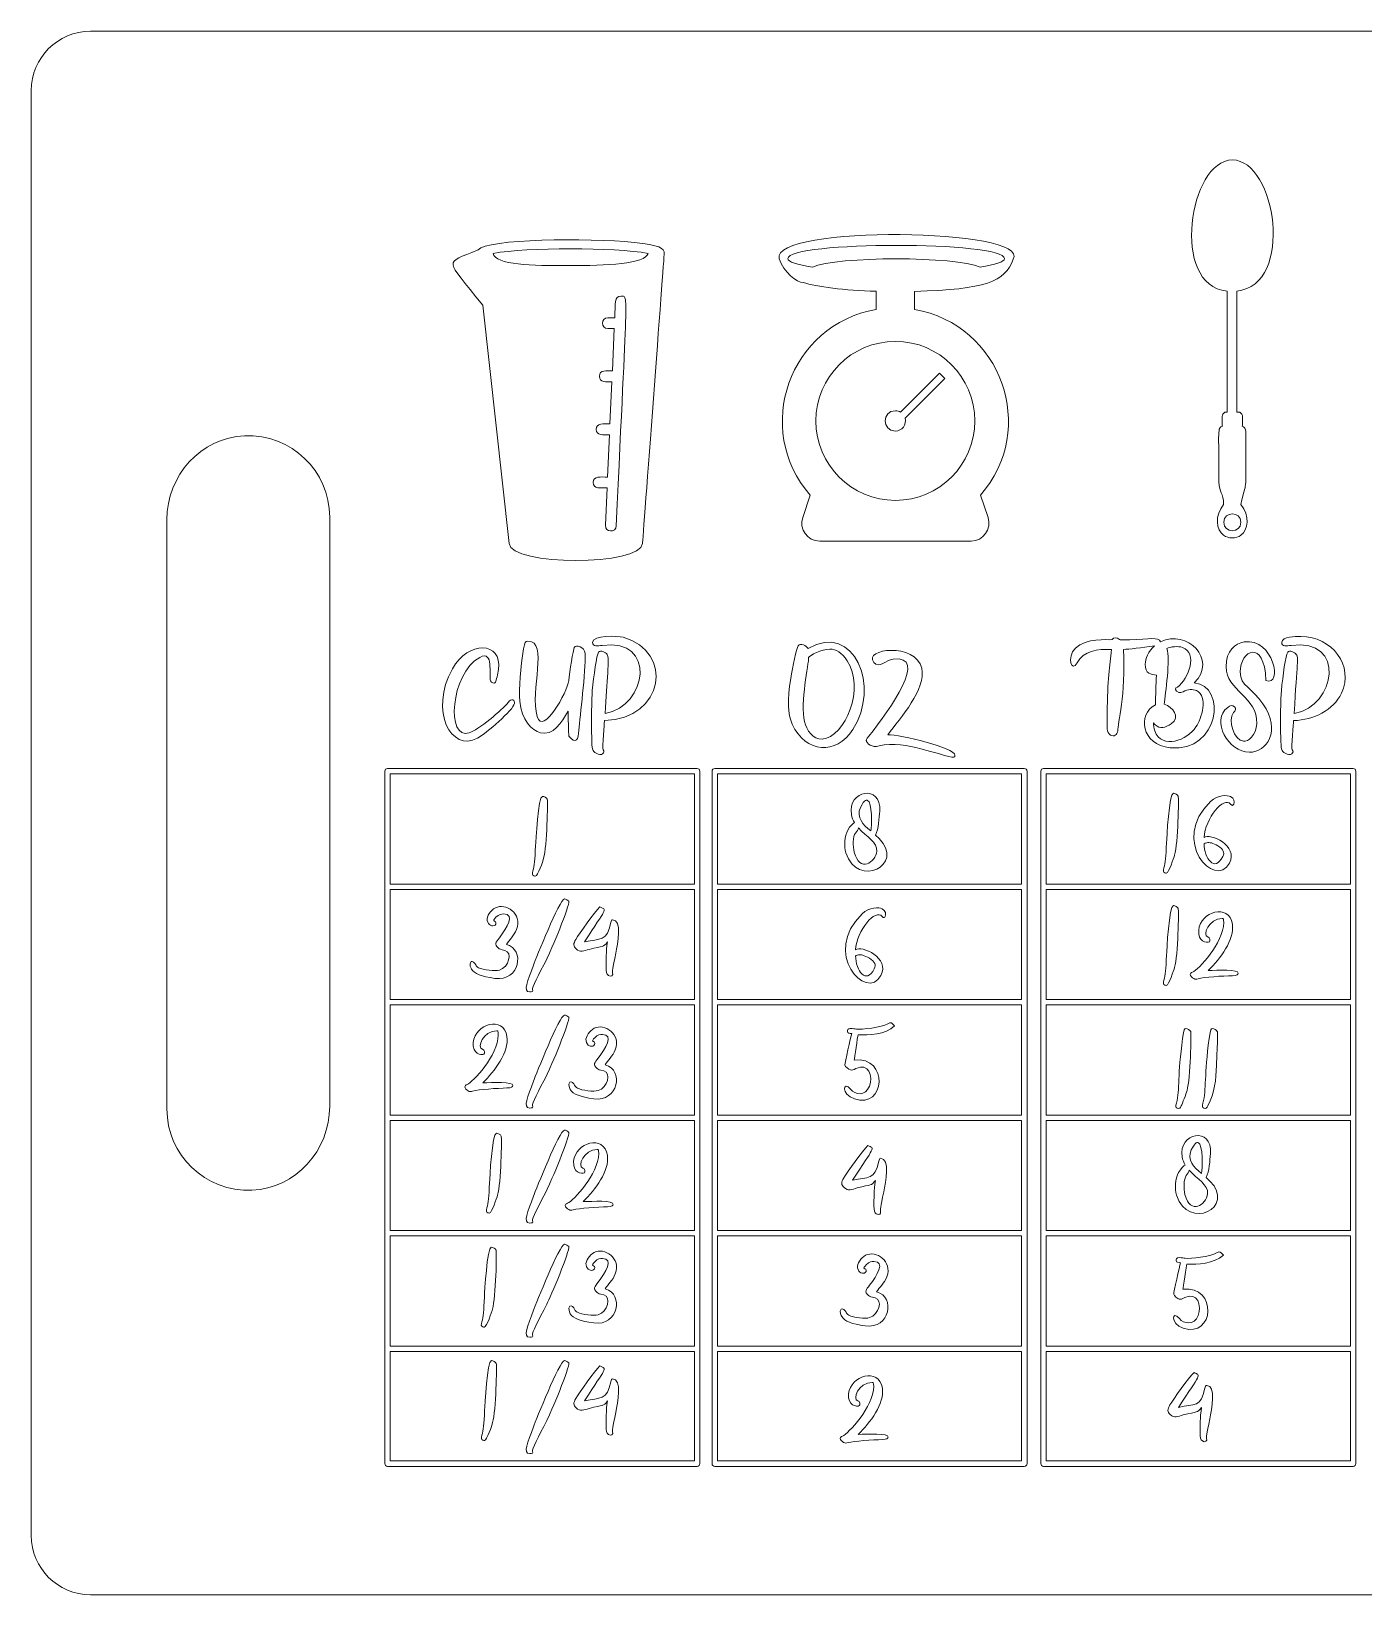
# Model space of a CAD drawing. Header units: inches. Extents: x 9.41 to 15.41, y -14.48 to -10.48.
# Drawn here: x 9.412 to 12.822, y -14.483 to -10.483 of the extents above; entities that cross this region are included whole.
import ezdxf

# ---------------------------------------------------------------- set-up
doc = ezdxf.new("R2010")
doc.units = ezdxf.units.IN
doc.header["$MEASUREMENT"] = 0
doc.layers.add('_U+0421_U+043B_U+043E_U+0439 1', color=7, linetype='Continuous')

# ---------------------------------------------------------------- blocks, each defined once
blk = doc.blocks.new('block 3')
at = {"layer": '_U+0421_U+043B_U+043E_U+0439 1', "color": 7, "lineweight": 9, "true_color": 0xffffff}
for points, knots in [([(12.486, -10.8125), (12.3749, -10.8125), (12.3265, -11.1349), (12.4722, -11.148), (12.4722, -11.148), (12.4722, -11.4582), (12.4722, -11.4582), (12.4722, -11.4582), (12.4665, -11.4582), (12.4665, -11.4582), (12.4578, -11.4633), (12.4596, -11.4708), (12.4596, -11.4881), (12.4596, -11.4898), (12.4601, -11.4921), (12.4607, -11.4938), (12.4468, -11.498), (12.4515, -11.5016), (12.4515, -11.636), (12.4515, -11.6657), (12.4636, -11.6623), (12.4636, -11.6941), (12.44, -11.7217), (12.4446, -11.7597), (12.4636, -11.7729), (12.4757, -11.7816), (12.4958, -11.7816), (12.5079, -11.7729), (12.5263, -11.7597), (12.5315, -11.7223), (12.5079, -11.6941), (12.5228, -11.6198), (12.5198, -11.6941), (12.5206, -11.5071), (12.5206, -11.5008), (12.5165, -11.4956), (12.5108, -11.4938), (12.5125, -11.4904), (12.5119, -11.4898), (12.5119, -11.4703), (12.5119, -11.4651), (12.5091, -11.4605), (12.505, -11.4582), (12.505, -11.4582), (12.497, -11.4582), (12.497, -11.4582), (12.497, -11.4582), (12.497, -11.148), (12.497, -11.148), (12.6463, -11.1329), (12.5971, -10.8125), (12.486, -10.8125)], [0, 0, 0, 0, 1, 1, 1, 2, 2, 2, 3, 3, 3, 4, 4, 4, 5, 5, 5, 6, 6, 6, 7, 7, 7, 8, 8, 8, 9, 9, 9, 10, 10, 10, 11, 11, 11, 12, 12, 12, 13, 13, 13, 14, 14, 14, 15, 15, 15, 16, 16, 16, 17, 17, 17, 17]), ([(12.5079, -11.7396), (12.5079, -11.7685), (12.4642, -11.7685), (12.4642, -11.7396), (12.4642, -11.7107), (12.5079, -11.7106), (12.5079, -11.7396)], [0, 0, 0, 0, 1, 1, 1, 2, 2, 2, 2])]:
    blk.add_open_spline(points, degree=3, knots=knots, dxfattribs=at)
blk = doc.blocks.new('block 6')
at = {"layer": '_U+0421_U+043B_U+043E_U+0439 1', "color": 7, "lineweight": 9, "true_color": 0xffffff}
for points, knots in [([(11.3259, -11.0652), (11.3259, -11.0652), (11.3259, -11.0652), (11.3259, -11.0652), (11.3371, -11.1001), (11.3715, -11.126), (11.3876, -11.126), (11.4225, -11.1374), (11.4915, -11.1459), (11.5746, -11.1485), (11.5746, -11.1485), (11.5746, -11.1952), (11.5746, -11.1952), (11.352, -11.2332), (11.2575, -11.501), (11.4056, -11.6704), (11.4056, -11.6704), (11.3863, -11.727), (11.3863, -11.727), (11.3762, -11.7568), (11.3983, -11.7877), (11.4297, -11.7877), (11.4297, -11.7877), (11.8172, -11.7877), (11.8172, -11.7877), (11.8486, -11.7877), (11.8707, -11.7568), (11.8606, -11.727), (11.8606, -11.727), (11.8413, -11.6704), (11.8413, -11.6704), (11.9894, -11.5011), (11.895, -11.2332), (11.6723, -11.1952), (11.6723, -11.1952), (11.6723, -11.1487), (11.6723, -11.1487), (11.8548, -11.1438), (11.9038, -11.1245), (11.9249, -11.0667), (11.9742, -10.9869), (11.3047, -10.9784), (11.3259, -11.0652)], [0, 0, 0, 0, 1, 1, 1, 2, 2, 2, 3, 3, 3, 4, 4, 4, 5, 5, 5, 6, 6, 6, 7, 7, 7, 8, 8, 8, 9, 9, 9, 10, 10, 10, 11, 11, 11, 12, 12, 12, 13, 13, 13, 14, 14, 14, 14]), ([(11.8402, -11.0866), (11.7786, -11.0586), (11.4725, -11.0586), (11.411, -11.0866), (11.3722, -11.0807), (11.3482, -11.0732), (11.3482, -11.0651), (11.3482, -11.0198), (11.9029, -11.0197), (11.9029, -11.0651), (11.9029, -11.0732), (11.8789, -11.0807), (11.8402, -11.0866)], [0, 0, 0, 0, 1, 1, 1, 2, 2, 2, 3, 3, 3, 4, 4, 4, 4]), ([(11.8268, -11.4802), (11.8268, -11.5924), (11.7357, -11.6835), (11.6235, -11.6835), (11.5112, -11.6835), (11.4201, -11.5924), (11.4201, -11.4802), (11.4201, -11.3679), (11.5112, -11.2768), (11.6235, -11.2768), (11.7357, -11.2768), (11.8268, -11.3679), (11.8268, -11.4802)], [0, 0, 0, 0, 1, 1, 1, 2, 2, 2, 3, 3, 3, 4, 4, 4, 4])]:
    blk.add_open_spline(points, degree=3, knots=knots, dxfattribs=at)
blk = doc.blocks.new('block 7')
at = {"layer": '_U+0421_U+043B_U+043E_U+0439 1', "color": 7, "lineweight": 9, "true_color": 0xffffff}
for points, knots in [([(10.9548, -11.0237), (10.8355, -11.0115), (10.5771, -11.0142), (10.5555, -11.0429), (10.4663, -11.0792), (10.4699, -11.0612), (10.5673, -11.1839), (10.5673, -11.1839), (10.6347, -11.794), (10.6347, -11.794), (10.6347, -11.794), (10.6348, -11.794), (10.6348, -11.794), (10.6388, -11.8514), (10.9734, -11.8517), (10.9762, -11.7936), (10.9762, -11.7936), (10.9762, -11.7936), (10.9762, -11.7936), (10.9764, -11.792), (11.0318, -11.0541), (11.0319, -11.0525), (11.0319, -11.0525), (11.0319, -11.0525), (11.0319, -11.0525), (11.0325, -11.0381), (11.0195, -11.0304), (10.9548, -11.0237)], [0, 0, 0, 0, 1, 1, 1, 2, 2, 2, 3, 3, 3, 4, 4, 4, 5, 5, 5, 6, 6, 6, 7, 7, 7, 8, 8, 8, 9, 9, 9, 9]), ([(10.7883, -11.083), (10.6932, -11.083), (10.6001, -11.0811), (10.5941, -11.0517), (10.6812, -11.0358), (10.9034, -11.0358), (10.9906, -11.0517), (10.9842, -11.0783), (10.8833, -11.083), (10.7883, -11.083)], [0, 0, 0, 0, 1, 1, 1, 2, 2, 2, 3, 3, 3, 3]), ([(10.9092, -11.7486), (10.9084, -11.7669), (10.8806, -11.7658), (10.8814, -11.7473), (10.8814, -11.7473), (10.8857, -11.6516), (10.8857, -11.6516), (10.8692, -11.6516), (10.8503, -11.6548), (10.8503, -11.6377), (10.8503, -11.6205), (10.8698, -11.6239), (10.887, -11.6239), (10.887, -11.6239), (10.8919, -11.5158), (10.8919, -11.5158), (10.876, -11.5158), (10.8581, -11.5186), (10.8581, -11.5019), (10.8581, -11.485), (10.8767, -11.488), (10.8931, -11.488), (10.8931, -11.488), (10.898, -11.3799), (10.898, -11.3799), (10.8841, -11.3799), (10.8659, -11.3827), (10.8659, -11.366), (10.8659, -11.3491), (10.8848, -11.3521), (10.8992, -11.3521), (10.8992, -11.3521), (10.9041, -11.2441), (10.9041, -11.2441), (10.9041, -11.2441), (10.8877, -11.2441), (10.8877, -11.2441), (10.8693, -11.2441), (10.8693, -11.2163), (10.8877, -11.2163), (10.8877, -11.2163), (10.9053, -11.2163), (10.9053, -11.2163), (10.9069, -11.1805), (10.9039, -11.1598), (10.9217, -11.1609), (10.9415, -11.1618), (10.9366, -11.1396), (10.9092, -11.7486)], [0, 0, 0, 0, 1, 1, 1, 2, 2, 2, 3, 3, 3, 4, 4, 4, 5, 5, 5, 6, 6, 6, 7, 7, 7, 8, 8, 8, 9, 9, 9, 10, 10, 10, 11, 11, 11, 12, 12, 12, 13, 13, 13, 14, 14, 14, 15, 15, 15, 16, 16, 16, 16])]:
    blk.add_open_spline(points, degree=3, knots=knots, dxfattribs=at)
blk = doc.blocks.new('block 2')
at = {"layer": '_U+0421_U+043B_U+043E_U+0439 1', "color": 7, "lineweight": 9, "true_color": 0xffffff}
blk.add_open_spline([(11.6366, -11.4579), (11.6366, -11.4579), (11.7363, -11.3582), (11.7363, -11.3582), (11.7363, -11.3582), (11.7497, -11.3715), (11.7497, -11.3715), (11.7497, -11.3715), (11.6483, -11.473), (11.6483, -11.473), (11.6533, -11.4903), (11.6401, -11.5061), (11.6235, -11.5061), (11.5892, -11.5061), (11.5891, -11.4542), (11.6235, -11.4542), (11.6283, -11.4542), (11.6327, -11.4556), (11.6366, -11.4579)], degree=3, knots=[0, 0, 0, 0, 1, 1, 1, 2, 2, 2, 3, 3, 3, 4, 4, 4, 5, 5, 5, 6, 6, 6, 6], dxfattribs=at)
at = {"layer": '_U+0421_U+043B_U+043E_U+0439 1'}
for name in ['block 3', 'block 6', 'block 7']:
    blk.add_blockref(name, (0, 0), dxfattribs=at)

msp = doc.modelspace()

# ---------------------------------------------------------------- linework, layer by layer
at = {"layer": '_U+0421_U+043B_U+043E_U+0439 1', "color": 7, "lineweight": 9, "true_color": 0xffffff}
for points in [[(10.3308, -12.3834), (11.1092, -12.3834), (11.1092, -12.665), (10.3308, -12.665), (10.3308, -12.3834)], [(11.1681, -12.3834), (11.9464, -12.3834), (11.9464, -12.665), (11.1681, -12.665), (11.1681, -12.3834)], [(12.0097, -12.3834), (12.788, -12.3834), (12.788, -12.665), (12.0097, -12.665), (12.0097, -12.3834)], [(10.3308, -12.6789), (11.1092, -12.6789), (11.1092, -12.9605), (10.3308, -12.9605), (10.3308, -12.6789)], [(11.1681, -12.6789), (11.9464, -12.6789), (11.9464, -12.9605), (11.1681, -12.9605), (11.1681, -12.6789)], [(12.0097, -12.6789), (12.788, -12.6789), (12.788, -12.9605), (12.0097, -12.9605), (12.0097, -12.6789)], [(10.3308, -12.9744), (11.1092, -12.9744), (11.1092, -13.256), (10.3308, -13.256), (10.3308, -12.9744)], [(11.1681, -12.9744), (11.9464, -12.9744), (11.9464, -13.256), (11.1681, -13.256), (11.1681, -12.9744)], [(12.0097, -12.9744), (12.788, -12.9744), (12.788, -13.256), (12.0097, -13.256), (12.0097, -12.9744)], [(10.3308, -13.2699), (11.1092, -13.2699), (11.1092, -13.5516), (10.3308, -13.5516), (10.3308, -13.2699)], [(11.1681, -13.2699), (11.9464, -13.2699), (11.9464, -13.5516), (11.1681, -13.5516), (11.1681, -13.2699)], [(12.0097, -13.2699), (12.788, -13.2699), (12.788, -13.5516), (12.0097, -13.5516), (12.0097, -13.2699)], [(10.3308, -13.5654), (11.1092, -13.5654), (11.1092, -13.8471), (10.3308, -13.8471), (10.3308, -13.5654)], [(11.1681, -13.5654), (11.9464, -13.5654), (11.9464, -13.8471), (11.1681, -13.8471), (11.1681, -13.5654)], [(12.0097, -13.5654), (12.788, -13.5654), (12.788, -13.8471), (12.0097, -13.8471), (12.0097, -13.5654)], [(10.3308, -13.861), (11.1092, -13.861), (11.1092, -14.141), (10.3308, -14.141), (10.3308, -13.861)], [(11.1681, -13.861), (11.9464, -13.861), (11.9464, -14.141), (11.1681, -14.141), (11.1681, -13.861)], [(12.0097, -13.861), (12.788, -13.861), (12.788, -14.141), (12.0097, -14.141), (12.0097, -13.861)]]:
    msp.add_lwpolyline(points, dxfattribs=at)
at = {"layer": '_U+0421_U+043B_U+043E_U+0439 1', "color": 1, "lineweight": 9, "true_color": 0xff0000}
for points, knots in [([(9.5634, -14.4833), (9.5634, -14.4833), (15.2606, -14.4833), (15.2606, -14.4833), (15.3442, -14.4833), (15.412, -14.4156), (15.412, -14.3319), (15.412, -14.3319), (15.412, -10.6347), (15.412, -10.6347), (15.412, -10.5511), (15.3442, -10.4833), (15.2606, -10.4833), (15.2606, -10.4833), (9.5634, -10.4833), (9.5634, -10.4833), (9.4798, -10.4833), (9.412, -10.5511), (9.412, -10.6347), (9.412, -10.6347), (9.412, -14.3319), (9.412, -14.3319), (9.412, -14.4156), (9.4798, -14.4833), (9.5634, -14.4833)], [0, 0, 0, 0, 1, 1, 1, 2, 2, 2, 3, 3, 3, 4, 4, 4, 5, 5, 5, 6, 6, 6, 7, 7, 7, 8, 8, 8, 8]), ([(10.1758, -11.7264), (10.1758, -11.7264), (10.1758, -13.2337), (10.1758, -13.2337), (10.1758, -13.3463), (10.0893, -13.4434), (9.9769, -13.4484), (9.8576, -13.4537), (9.7591, -13.3585), (9.7591, -13.2403), (9.7591, -13.2403), (9.7591, -11.7329), (9.7591, -11.7329), (9.7591, -11.6204), (9.8456, -11.5232), (9.9581, -11.5183), (10.0774, -11.513), (10.1758, -11.6082), (10.1758, -11.7264)], [0, 0, 0, 0, 1, 1, 1, 2, 2, 2, 3, 3, 3, 4, 4, 4, 5, 5, 5, 6, 6, 6, 6])]:
    msp.add_open_spline(points, degree=3, knots=knots, dxfattribs=at)
at = {"layer": '_U+0421_U+043B_U+043E_U+0439 1', "color": 7, "lineweight": 9, "true_color": 0xffffff}
for points, knots in [([(11.4, -12.0627), (11.3961, -12.0547), (11.3801, -12.0472), (11.3748, -12.0556), (11.3703, -12.0622), (11.3608, -12.1092), (11.3558, -12.1389), (11.3465, -12.1949), (11.3476, -12.23), (11.3595, -12.2563), (11.3942, -12.3309), (11.4721, -12.3359), (11.5148, -12.2699), (11.5849, -12.1604), (11.5194, -11.9933), (11.4, -12.0627)], [0, 0, 0, 0, 1, 1, 1, 2, 2, 2, 3, 3, 3, 4, 4, 4, 5, 5, 5, 5]), ([(10.8805, -12.2286), (10.9891, -12.2104), (11.0129, -12.034), (10.8732, -12.0544), (10.8617, -12.0563), (10.8486, -12.058), (10.8486, -12.0465), (10.8503, -12.0284), (10.9113, -12.0297), (10.9267, -12.0339), (11.0569, -12.0695), (11.0323, -12.2431), (10.8792, -12.2469), (10.8792, -12.2469), (10.8788, -12.25), (10.8788, -12.25), (10.8788, -12.25), (10.8788, -12.25), (10.8788, -12.25), (10.8788, -12.25), (10.8726, -12.3168), (10.8756, -12.3219), (10.8818, -12.3279), (10.8718, -12.3395), (10.8574, -12.3304), (10.8475, -12.3244), (10.847, -12.3204), (10.8462, -12.2908), (10.8452, -12.2494), (10.846, -12.1907), (10.8478, -12.17), (10.8514, -12.1331), (10.859, -12.0785), (10.8639, -12.0721), (10.8689, -12.0661), (10.8811, -12.0716), (10.886, -12.0779), (10.8922, -12.0849), (10.8851, -12.1466), (10.8805, -12.2286)], [0, 0, 0, 0, 1, 1, 1, 2, 2, 2, 3, 3, 3, 4, 4, 4, 5, 5, 5, 6, 6, 6, 7, 7, 7, 8, 8, 8, 9, 9, 9, 10, 10, 10, 11, 11, 11, 12, 12, 12, 13, 13, 13, 13]), ([(12.3021, -12.0455), (12.2962, -12.0321), (12.2752, -12.0384), (12.2234, -12.0404), (12.1995, -12.0409), (12.1994, -12.0408), (12.1972, -12.0391), (12.1907, -12.0346), (12.1806, -12.0326), (12.1783, -12.0397), (12.1644, -12.041), (12.1117, -12.0346), (12.0847, -12.0612), (12.0594, -12.086), (12.0763, -12.1256), (12.0887, -12.099), (12.1038, -12.0685), (12.1421, -12.063), (12.1768, -12.0654), (12.1731, -12.1076), (12.1656, -12.1401), (12.1656, -12.23), (12.1656, -12.2651), (12.1623, -12.2776), (12.1743, -12.2838), (12.1832, -12.2885), (12.1911, -12.2849), (12.1924, -12.2727), (12.1926, -12.2546), (12.2133, -12.1814), (12.2075, -12.0651), (12.2214, -12.0635), (12.2529, -12.0616), (12.287, -12.0556), (12.2708, -12.0696), (12.2633, -12.0889), (12.2631, -12.1029), (12.2627, -12.1277), (12.2776, -12.1283), (12.2915, -12.1304), (12.2898, -12.1558), (12.2896, -12.1815), (12.2892, -12.2067), (12.2415, -12.2308), (12.2532, -12.3089), (12.327, -12.3162), (12.454, -12.3285), (12.4718, -12.1573), (12.3885, -12.1504), (12.4496, -12.0895), (12.3686, -12.0125), (12.3021, -12.0455)], [0, 0, 0, 0, 1, 1, 1, 2, 2, 2, 3, 3, 3, 4, 4, 4, 5, 5, 5, 6, 6, 6, 7, 7, 7, 8, 8, 8, 9, 9, 9, 10, 10, 10, 11, 11, 11, 12, 12, 12, 13, 13, 13, 14, 14, 14, 15, 15, 15, 16, 16, 16, 17, 17, 17, 17]), ([(12.4885, -12.2266), (12.4735, -12.2456), (12.4906, -12.2973), (12.5142, -12.2997), (12.526, -12.301), (12.5469, -12.2851), (12.5481, -12.2544), (12.5516, -12.1866), (12.4696, -12.1699), (12.4696, -12.1096), (12.4698, -12.0674), (12.4935, -12.049), (12.5157, -12.0458), (12.5929, -12.0345), (12.6148, -12.1616), (12.5717, -12.1442), (12.5676, -12.0355), (12.5059, -12.0673), (12.5059, -12.1225), (12.5059, -12.1586), (12.5376, -12.164), (12.5639, -12.2041), (12.613, -12.2744), (12.5726, -12.3279), (12.5298, -12.3279), (12.4759, -12.3279), (12.4291, -12.2464), (12.4742, -12.213), (12.4808, -12.2083), (12.4855, -12.2064), (12.4916, -12.2119), (12.4973, -12.2171), (12.4935, -12.2204), (12.4885, -12.2266)], [0, 0, 0, 0, 1, 1, 1, 2, 2, 2, 3, 3, 3, 4, 4, 4, 5, 5, 5, 6, 6, 6, 7, 7, 7, 8, 8, 8, 9, 9, 9, 10, 10, 10, 11, 11, 11, 11]), ([(12.644, -12.2286), (12.7526, -12.2104), (12.7765, -12.0347), (12.6367, -12.0544), (12.6252, -12.0563), (12.6121, -12.058), (12.6121, -12.0465), (12.6135, -12.0321), (12.6468, -12.0316), (12.6612, -12.0314), (12.7403, -12.0314), (12.7985, -12.1066), (12.765, -12.1771), (12.7447, -12.22), (12.6933, -12.2456), (12.6427, -12.2469), (12.6419, -12.2525), (12.6362, -12.317), (12.6391, -12.3219), (12.6459, -12.3284), (12.6347, -12.3392), (12.6209, -12.3304), (12.611, -12.3244), (12.6105, -12.3204), (12.6097, -12.2908), (12.6087, -12.2494), (12.6095, -12.1907), (12.6113, -12.17), (12.6149, -12.1331), (12.6225, -12.0785), (12.6274, -12.0721), (12.6324, -12.0661), (12.6446, -12.0716), (12.6495, -12.0779), (12.6556, -12.0847), (12.6515, -12.0963), (12.644, -12.2286)], [0, 0, 0, 0, 1, 1, 1, 2, 2, 2, 3, 3, 3, 4, 4, 4, 5, 5, 5, 6, 6, 6, 7, 7, 7, 8, 8, 8, 9, 9, 9, 10, 10, 10, 11, 11, 11, 12, 12, 12, 12]), ([(10.56, -12.0852), (10.4843, -12.1267), (10.473, -12.299), (10.5329, -12.2785), (10.5532, -12.2713), (10.6191, -12.2196), (10.6323, -12.2006), (10.6411, -12.1872), (10.6506, -12.1954), (10.6489, -12.2031), (10.6447, -12.2199), (10.5775, -12.2789), (10.5537, -12.292), (10.4877, -12.328), (10.4291, -12.2242), (10.4898, -12.1143), (10.5296, -12.0421), (10.6181, -12.0436), (10.6075, -12.1165), (10.6059, -12.1267), (10.602, -12.1449), (10.6002, -12.1483), (10.597, -12.1534), (10.5894, -12.1508), (10.5875, -12.145), (10.5819, -12.1311), (10.5969, -12.0654), (10.56, -12.0852)], [0, 0, 0, 0, 1, 1, 1, 2, 2, 2, 3, 3, 3, 4, 4, 4, 5, 5, 5, 6, 6, 6, 7, 7, 7, 8, 8, 8, 9, 9, 9, 9]), ([(10.7066, -12.2367), (10.7212, -12.2873), (10.7843, -12.1733), (10.7875, -12.1446), (10.7898, -12.1215), (10.7986, -12.0656), (10.8016, -12.0599), (10.8059, -12.0514), (10.8285, -12.0581), (10.8292, -12.0749), (10.8314, -12.122), (10.8158, -12.2365), (10.8137, -12.271), (10.8121, -12.2966), (10.8062, -12.3074), (10.7875, -12.2869), (10.7862, -12.2396), (10.7865, -12.2537), (10.7859, -12.2226), (10.7696, -12.2522), (10.7474, -12.2864), (10.7149, -12.2783), (10.6926, -12.2728), (10.6661, -12.245), (10.6623, -12.1976), (10.6603, -12.1648), (10.664, -12.1097), (10.6721, -12.0631), (10.6751, -12.0458), (10.6755, -12.0436), (10.6832, -12.0436), (10.7366, -12.0436), (10.6877, -12.1689), (10.7066, -12.2367)], [0, 0, 0, 0, 1, 1, 1, 2, 2, 2, 3, 3, 3, 4, 4, 4, 5, 5, 5, 6, 6, 6, 7, 7, 7, 8, 8, 8, 9, 9, 9, 10, 10, 10, 11, 11, 11, 11]), ([(11.4357, -12.2941), (11.413, -12.2958), (11.3962, -12.2713), (11.3908, -12.2492), (11.3792, -12.2022), (11.4022, -12.0997), (11.4014, -12.0858), (11.4039, -12.0804), (11.4354, -12.0639), (11.4553, -12.0639), (11.4722, -12.0639), (11.4856, -12.073), (11.5003, -12.0941), (11.5464, -12.1613), (11.4961, -12.2904), (11.4357, -12.2941)], [0, 0, 0, 0, 1, 1, 1, 2, 2, 2, 3, 3, 3, 4, 4, 4, 5, 5, 5, 5]), ([(11.5551, -12.287), (11.6122, -12.2166), (11.7081, -12.0787), (11.6182, -12.0896), (11.5999, -12.0918), (11.5812, -12.1143), (11.5684, -12.0983), (11.5391, -12.0622), (11.6756, -12.0467), (11.691, -12.1131), (11.7031, -12.1656), (11.6363, -12.2405), (11.6039, -12.283), (11.636, -12.2833), (11.776, -12.316), (11.776, -12.3354), (11.776, -12.3482), (11.7631, -12.3379), (11.6883, -12.3189), (11.6572, -12.3114), (11.6165, -12.3022), (11.5818, -12.3118), (11.5644, -12.3167), (11.5491, -12.3057), (11.5491, -12.2976), (11.5491, -12.2969), (11.5491, -12.2947), (11.5551, -12.287)], [0, 0, 0, 0, 1, 1, 1, 2, 2, 2, 3, 3, 3, 4, 4, 4, 5, 5, 5, 6, 6, 6, 7, 7, 7, 8, 8, 8, 9, 9, 9, 9]), ([(12.3941, -12.1703), (12.425, -12.185), (12.4068, -12.2421), (12.3927, -12.2632), (12.3706, -12.2965), (12.3058, -12.3228), (12.2872, -12.2729), (12.2846, -12.2659), (12.2838, -12.2593), (12.2844, -12.2529), (12.2852, -12.2544), (12.2862, -12.2559), (12.2881, -12.2577), (12.3014, -12.2698), (12.3145, -12.2652), (12.3295, -12.2548), (12.354, -12.2381), (12.3338, -12.211), (12.3113, -12.2051), (12.3147, -12.1787), (12.3276, -12.088), (12.3181, -12.0626), (12.3259, -12.0576), (12.3483, -12.056), (12.3585, -12.0598), (12.3975, -12.0747), (12.3752, -12.1385), (12.3452, -12.1616), (12.3386, -12.1621), (12.3388, -12.1712), (12.3487, -12.1747), (12.3533, -12.1761), (12.3551, -12.1755), (12.36, -12.1732), (12.3722, -12.1667), (12.3846, -12.1657), (12.3941, -12.1703)], [0, 0, 0, 0, 1, 1, 1, 2, 2, 2, 3, 3, 3, 4, 4, 4, 5, 5, 5, 6, 6, 6, 7, 7, 7, 8, 8, 8, 9, 9, 9, 10, 10, 10, 11, 11, 11, 12, 12, 12, 12]), ([(10.3169, -12.3764), (10.3169, -12.3764), (10.3169, -14.148), (10.3169, -14.148), (10.3169, -14.1518), (10.32, -14.1549), (10.3239, -14.1549), (10.3239, -14.1549), (11.1161, -14.1549), (11.1161, -14.1549), (11.1199, -14.1549), (11.123, -14.1518), (11.123, -14.148), (11.123, -14.148), (11.123, -12.3764), (11.123, -12.3764), (11.123, -12.3726), (11.1199, -12.3695), (11.1161, -12.3695), (11.1161, -12.3695), (10.3239, -12.3695), (10.3239, -12.3695), (10.32, -12.3695), (10.3169, -12.3726), (10.3169, -12.3764)], [0, 0, 0, 0, 1, 1, 1, 2, 2, 2, 3, 3, 3, 4, 4, 4, 5, 5, 5, 6, 6, 6, 7, 7, 7, 8, 8, 8, 8]), ([(11.1611, -14.1549), (11.1611, -14.1549), (11.9534, -14.1549), (11.9534, -14.1549), (11.9572, -14.1549), (11.9603, -14.1518), (11.9603, -14.148), (11.9603, -14.148), (11.9603, -12.3764), (11.9603, -12.3764), (11.9603, -12.3726), (11.9572, -12.3695), (11.9534, -12.3695), (11.9534, -12.3695), (11.1611, -12.3695), (11.1611, -12.3695), (11.1573, -12.3695), (11.1542, -12.3726), (11.1542, -12.3764), (11.1542, -12.3764), (11.1542, -14.148), (11.1542, -14.148), (11.1542, -14.1518), (11.1573, -14.1549), (11.1611, -14.1549)], [0, 0, 0, 0, 1, 1, 1, 2, 2, 2, 3, 3, 3, 4, 4, 4, 5, 5, 5, 6, 6, 6, 7, 7, 7, 8, 8, 8, 8]), ([(12.0027, -14.1549), (12.0027, -14.1549), (12.7949, -14.1549), (12.7949, -14.1549), (12.7988, -14.1549), (12.8019, -14.1518), (12.8019, -14.148), (12.8019, -14.148), (12.8019, -12.3764), (12.8019, -12.3764), (12.8019, -12.3726), (12.7988, -12.3695), (12.7949, -12.3695), (12.7949, -12.3695), (12.0027, -12.3695), (12.0027, -12.3695), (11.9989, -12.3695), (11.9958, -12.3726), (11.9958, -12.3764), (11.9958, -12.3764), (11.9958, -14.148), (11.9958, -14.148), (11.9958, -14.1518), (11.9989, -14.1549), (12.0027, -14.1549)], [0, 0, 0, 0, 1, 1, 1, 2, 2, 2, 3, 3, 3, 4, 4, 4, 5, 5, 5, 6, 6, 6, 7, 7, 7, 8, 8, 8, 8]), ([(11.5726, -12.5397), (11.5804, -12.5242), (11.582, -12.4962), (11.5833, -12.4788), (11.589, -12.4086), (11.4999, -12.4243), (11.5109, -12.4874), (11.5123, -12.495), (11.5152, -12.5018), (11.5189, -12.508), (11.514, -12.5102), (11.508, -12.516), (11.5016, -12.5272), (11.4934, -12.5428), (11.4912, -12.5683), (11.4967, -12.5853), (11.5261, -12.6774), (11.6498, -12.617), (11.5818, -12.5489), (11.5818, -12.5489), (11.5726, -12.5397), (11.5726, -12.5397)], [0, 0, 0, 0, 1, 1, 1, 2, 2, 2, 3, 3, 3, 4, 4, 4, 5, 5, 5, 6, 6, 6, 7, 7, 7, 7]), ([(12.3473, -12.4399), (12.349, -12.4432), (12.3468, -12.5611), (12.3379, -12.5913), (12.336, -12.5978), (12.3236, -12.6371), (12.3168, -12.6371), (12.3158, -12.6371), (12.3146, -12.6368), (12.3132, -12.6362), (12.3081, -12.6343), (12.3088, -12.6316), (12.3108, -12.6236), (12.3144, -12.6098), (12.3157, -12.5967), (12.3173, -12.5595), (12.3178, -12.5489), (12.3242, -12.4324), (12.3349, -12.4327), (12.3392, -12.4327), (12.3454, -12.4364), (12.3473, -12.4399)], [0, 0, 0, 0, 1, 1, 1, 2, 2, 2, 3, 3, 3, 4, 4, 4, 5, 5, 5, 6, 6, 6, 7, 7, 7, 7]), ([(12.4812, -12.4411), (12.4734, -12.4376), (12.4495, -12.4357), (12.43, -12.4543), (12.3252, -12.5543), (12.4416, -12.6797), (12.4784, -12.6118), (12.5027, -12.5669), (12.4281, -12.5334), (12.4133, -12.5462), (12.416, -12.4975), (12.4648, -12.4382), (12.4813, -12.4611), (12.4856, -12.466), (12.4881, -12.4636), (12.4893, -12.4605), (12.4915, -12.4551), (12.4914, -12.4456), (12.4812, -12.4411)], [0, 0, 0, 0, 1, 1, 1, 2, 2, 2, 3, 3, 3, 4, 4, 4, 5, 5, 5, 6, 6, 6, 6]), ([(10.7325, -12.4479), (10.7342, -12.4511), (10.732, -12.5691), (10.7231, -12.5992), (10.7212, -12.6058), (10.7088, -12.645), (10.702, -12.645), (10.701, -12.645), (10.6998, -12.6447), (10.6984, -12.6442), (10.6933, -12.6422), (10.694, -12.6395), (10.696, -12.6316), (10.6996, -12.6178), (10.7009, -12.6046), (10.7025, -12.5675), (10.703, -12.5569), (10.7094, -12.4403), (10.72, -12.4407), (10.7243, -12.4407), (10.7306, -12.4444), (10.7325, -12.4479)], [0, 0, 0, 0, 1, 1, 1, 2, 2, 2, 3, 3, 3, 4, 4, 4, 5, 5, 5, 6, 6, 6, 7, 7, 7, 7]), ([(11.5343, -12.4693), (11.5451, -12.4465), (11.5506, -12.4504), (11.5525, -12.451), (11.5637, -12.4545), (11.564, -12.5189), (11.5604, -12.5293), (11.5407, -12.5129), (11.5224, -12.4952), (11.5343, -12.4693)], [0, 0, 0, 0, 1, 1, 1, 2, 2, 2, 3, 3, 3, 3]), ([(11.518, -12.5836), (11.5142, -12.569), (11.5146, -12.5426), (11.5213, -12.535), (11.5253, -12.5302), (11.5278, -12.5256), (11.529, -12.5215), (11.5493, -12.544), (11.5783, -12.5585), (11.5759, -12.5811), (11.5726, -12.6097), (11.5323, -12.6373), (11.518, -12.5836)], [0, 0, 0, 0, 1, 1, 1, 2, 2, 2, 3, 3, 3, 4, 4, 4, 4]), ([(12.4207, -12.5593), (12.4266, -12.5579), (12.436, -12.5598), (12.4487, -12.5676), (12.4635, -12.5771), (12.4667, -12.584), (12.4613, -12.5947), (12.4406, -12.6362), (12.4139, -12.5993), (12.4133, -12.5615), (12.4133, -12.5615), (12.4156, -12.5605), (12.4207, -12.5593)], [0, 0, 0, 0, 1, 1, 1, 2, 2, 2, 3, 3, 3, 4, 4, 4, 4]), ([(10.6539, -12.781), (10.6472, -12.7979), (10.6347, -12.8082), (10.6278, -12.8196), (10.677, -12.8321), (10.6618, -12.9152), (10.5987, -12.9065), (10.564, -12.9017), (10.5461, -12.8946), (10.5386, -12.8828), (10.5383, -12.8823), (10.531, -12.869), (10.5375, -12.8636), (10.5412, -12.8605), (10.5475, -12.8671), (10.5495, -12.8715), (10.5517, -12.8758), (10.5527, -12.8769), (10.5567, -12.8792), (10.5686, -12.8851), (10.5988, -12.8888), (10.61, -12.8854), (10.6342, -12.8782), (10.6442, -12.8399), (10.6241, -12.8349), (10.6128, -12.8322), (10.6105, -12.8316), (10.6072, -12.8286), (10.5955, -12.8187), (10.6009, -12.8146), (10.6099, -12.8023), (10.6283, -12.7777), (10.6516, -12.7417), (10.6208, -12.7417), (10.615, -12.7417), (10.6093, -12.742), (10.6012, -12.7502), (10.5972, -12.7544), (10.5923, -12.7589), (10.5977, -12.7602), (10.6024, -12.761), (10.6022, -12.7678), (10.5989, -12.7699), (10.5928, -12.7747), (10.5816, -12.7712), (10.579, -12.7581), (10.577, -12.7481), (10.588, -12.732), (10.5997, -12.726), (10.6257, -12.7123), (10.6695, -12.7406), (10.6539, -12.781)], [0, 0, 0, 0, 1, 1, 1, 2, 2, 2, 3, 3, 3, 4, 4, 4, 5, 5, 5, 6, 6, 6, 7, 7, 7, 8, 8, 8, 9, 9, 9, 10, 10, 10, 11, 11, 11, 12, 12, 12, 13, 13, 13, 14, 14, 14, 15, 15, 15, 16, 16, 16, 17, 17, 17, 17]), ([(10.7874, -12.7092), (10.7921, -12.7178), (10.7401, -12.8396), (10.7311, -12.8569), (10.7101, -12.8975), (10.6929, -12.9314), (10.6948, -12.935), (10.6981, -12.9412), (10.6927, -12.9412), (10.6879, -12.9412), (10.6687, -12.9412), (10.6831, -12.9122), (10.6973, -12.8724), (10.703, -12.8565), (10.7642, -12.7033), (10.7769, -12.7033), (10.7797, -12.7033), (10.7859, -12.7069), (10.7874, -12.7092)], [0, 0, 0, 0, 1, 1, 1, 2, 2, 2, 3, 3, 3, 4, 4, 4, 5, 5, 5, 6, 6, 6, 6]), ([(12.3473, -12.7273), (12.349, -12.7305), (12.3468, -12.8485), (12.3379, -12.8786), (12.336, -12.8852), (12.3236, -12.9244), (12.3168, -12.9244), (12.3158, -12.9244), (12.3146, -12.9241), (12.3132, -12.9236), (12.3081, -12.9216), (12.3088, -12.9189), (12.3108, -12.911), (12.3144, -12.8972), (12.3157, -12.884), (12.3173, -12.8469), (12.3178, -12.8363), (12.3242, -12.7197), (12.3349, -12.7201), (12.3392, -12.7201), (12.3454, -12.7238), (12.3473, -12.7273)], [0, 0, 0, 0, 1, 1, 1, 2, 2, 2, 3, 3, 3, 4, 4, 4, 5, 5, 5, 6, 6, 6, 7, 7, 7, 7]), ([(12.5007, -12.8935), (12.5002, -12.8957), (12.4984, -12.8994), (12.4858, -12.8996), (12.4625, -12.9001), (12.4124, -12.9033), (12.3981, -12.9074), (12.394, -12.9086), (12.3905, -12.9091), (12.3869, -12.907), (12.3827, -12.9047), (12.3782, -12.9001), (12.3782, -12.8968), (12.3782, -12.8936), (12.3808, -12.8921), (12.3839, -12.8907), (12.3978, -12.885), (12.4637, -12.816), (12.4637, -12.7637), (12.4637, -12.7533), (12.4625, -12.7533), (12.4599, -12.7533), (12.4248, -12.7533), (12.4081, -12.7974), (12.4235, -12.8004), (12.4284, -12.8014), (12.4299, -12.8113), (12.427, -12.8128), (12.4202, -12.8163), (12.3967, -12.813), (12.3997, -12.7828), (12.4043, -12.7354), (12.4772, -12.7137), (12.4859, -12.7679), (12.4921, -12.8079), (12.4543, -12.8562), (12.4242, -12.8863), (12.4473, -12.8861), (12.5029, -12.8824), (12.5007, -12.8935)], [0, 0, 0, 0, 1, 1, 1, 2, 2, 2, 3, 3, 3, 4, 4, 4, 5, 5, 5, 6, 6, 6, 7, 7, 7, 8, 8, 8, 9, 9, 9, 10, 10, 10, 11, 11, 11, 12, 12, 12, 13, 13, 13, 13]), ([(10.908, -12.8422), (10.8996, -12.8822), (10.8986, -12.8898), (10.8997, -12.8922), (10.9022, -12.8989), (10.8954, -12.9032), (10.8889, -12.8988), (10.8837, -12.8949), (10.8829, -12.8901), (10.8829, -12.8778), (10.8829, -12.862), (10.8831, -12.8387), (10.8865, -12.813), (10.8756, -12.8281), (10.8765, -12.8223), (10.84, -12.8323), (10.8258, -12.8361), (10.8172, -12.8409), (10.8063, -12.831), (10.799, -12.8239), (10.7988, -12.818), (10.8058, -12.8067), (10.8143, -12.7928), (10.8539, -12.736), (10.8674, -12.7236), (10.8865, -12.7326), (10.8844, -12.7244), (10.8281, -12.8127), (10.8693, -12.8039), (10.8852, -12.813), (10.8953, -12.7639), (10.8962, -12.7596), (10.8973, -12.7564), (10.8999, -12.7564), (10.9244, -12.7564), (10.9131, -12.8182), (10.908, -12.8422)], [0, 0, 0, 0, 1, 1, 1, 2, 2, 2, 3, 3, 3, 4, 4, 4, 5, 5, 5, 6, 6, 6, 7, 7, 7, 8, 8, 8, 9, 9, 9, 10, 10, 10, 11, 11, 11, 12, 12, 12, 12]), ([(11.5893, -12.7284), (11.5816, -12.7249), (11.5576, -12.723), (11.5381, -12.7415), (11.4334, -12.8416), (11.5498, -12.967), (11.5865, -12.8991), (11.6109, -12.8542), (11.5362, -12.8207), (11.5215, -12.8335), (11.5241, -12.7848), (11.573, -12.7255), (11.5895, -12.7484), (11.5937, -12.7533), (11.5962, -12.7509), (11.5975, -12.7478), (11.5996, -12.7424), (11.5995, -12.7329), (11.5893, -12.7284)], [0, 0, 0, 0, 1, 1, 1, 2, 2, 2, 3, 3, 3, 4, 4, 4, 5, 5, 5, 6, 6, 6, 6]), ([(11.5289, -12.8466), (11.5348, -12.8452), (11.5442, -12.8471), (11.5568, -12.8549), (11.5716, -12.8644), (11.5748, -12.8712), (11.5694, -12.882), (11.5487, -12.9235), (11.522, -12.8866), (11.5215, -12.8488), (11.5215, -12.8488), (11.5238, -12.8478), (11.5289, -12.8466)], [0, 0, 0, 0, 1, 1, 1, 2, 2, 2, 3, 3, 3, 4, 4, 4, 4]), ([(10.6442, -13.1809), (10.6437, -13.1831), (10.6419, -13.1867), (10.6293, -13.1869), (10.606, -13.1875), (10.5559, -13.1907), (10.5416, -13.1947), (10.5375, -13.1959), (10.534, -13.1965), (10.5304, -13.1943), (10.5262, -13.1921), (10.5217, -13.1874), (10.5217, -13.1841), (10.5217, -13.181), (10.5243, -13.1795), (10.5274, -13.178), (10.5413, -13.1723), (10.6072, -13.1033), (10.6072, -13.051), (10.6072, -13.0406), (10.606, -13.0406), (10.6034, -13.0406), (10.5683, -13.0406), (10.5516, -13.0847), (10.567, -13.0877), (10.5719, -13.0887), (10.5734, -13.0986), (10.5705, -13.1001), (10.5637, -13.1036), (10.5402, -13.1004), (10.5432, -13.0702), (10.5478, -13.0228), (10.6207, -13.001), (10.6294, -13.0552), (10.6356, -13.0952), (10.5978, -13.1435), (10.5677, -13.1736), (10.5908, -13.1734), (10.6464, -13.1697), (10.6442, -13.1809)], [0, 0, 0, 0, 1, 1, 1, 2, 2, 2, 3, 3, 3, 4, 4, 4, 5, 5, 5, 6, 6, 6, 7, 7, 7, 8, 8, 8, 9, 9, 9, 10, 10, 10, 11, 11, 11, 12, 12, 12, 13, 13, 13, 13]), ([(10.7874, -13.0061), (10.7921, -13.0146), (10.7401, -13.1364), (10.7311, -13.1538), (10.7101, -13.1944), (10.6929, -13.2283), (10.6948, -13.2319), (10.6981, -13.2381), (10.6927, -13.2381), (10.6879, -13.2381), (10.6687, -13.2381), (10.6831, -13.2091), (10.6973, -13.1693), (10.703, -13.1534), (10.7642, -13.0002), (10.7769, -13.0002), (10.7797, -13.0002), (10.7859, -13.0038), (10.7874, -13.0061)], [0, 0, 0, 0, 1, 1, 1, 2, 2, 2, 3, 3, 3, 4, 4, 4, 5, 5, 5, 6, 6, 6, 6]), ([(10.9067, -13.0891), (10.9001, -13.1061), (10.8875, -13.1164), (10.8807, -13.1277), (10.9299, -13.1403), (10.9146, -13.2233), (10.8516, -13.2147), (10.8169, -13.2099), (10.7989, -13.2028), (10.7915, -13.1909), (10.7912, -13.1905), (10.7839, -13.1772), (10.7903, -13.1718), (10.7941, -13.1687), (10.8004, -13.1752), (10.8024, -13.1797), (10.8046, -13.184), (10.8056, -13.1851), (10.8096, -13.1873), (10.8215, -13.1933), (10.8517, -13.197), (10.8629, -13.1935), (10.887, -13.1863), (10.8971, -13.1481), (10.8769, -13.143), (10.8656, -13.1404), (10.8634, -13.1398), (10.8601, -13.1368), (10.8484, -13.1269), (10.8537, -13.1228), (10.8628, -13.1105), (10.8812, -13.0859), (10.9044, -13.0499), (10.8737, -13.0499), (10.8679, -13.0499), (10.8622, -13.0502), (10.854, -13.0583), (10.85, -13.0626), (10.8452, -13.0671), (10.8506, -13.0683), (10.8553, -13.0692), (10.8551, -13.076), (10.8517, -13.0781), (10.8456, -13.0828), (10.8344, -13.0794), (10.8318, -13.0663), (10.8298, -13.0563), (10.8409, -13.0401), (10.8525, -13.0342), (10.8785, -13.0204), (10.9223, -13.0488), (10.9067, -13.0891)], [0, 0, 0, 0, 1, 1, 1, 2, 2, 2, 3, 3, 3, 4, 4, 4, 5, 5, 5, 6, 6, 6, 7, 7, 7, 8, 8, 8, 9, 9, 9, 10, 10, 10, 11, 11, 11, 12, 12, 12, 13, 13, 13, 14, 14, 14, 15, 15, 15, 16, 16, 16, 17, 17, 17, 17]), ([(11.5278, -13.0508), (11.5272, -13.054), (11.5183, -13.1125), (11.5179, -13.1154), (11.6076, -13.105), (11.5981, -13.2417), (11.5187, -13.2149), (11.4834, -13.203), (11.4898, -13.167), (11.5089, -13.1902), (11.52, -13.2038), (11.5467, -13.209), (11.5569, -13.1826), (11.5667, -13.1572), (11.5551, -13.1209), (11.5226, -13.1369), (11.5152, -13.1405), (11.5124, -13.1417), (11.5085, -13.1407), (11.5044, -13.1402), (11.4943, -13.1318), (11.4943, -13.128), (11.4943, -13.1239), (11.5093, -13.0562), (11.5116, -13.0476), (11.5071, -13.0467), (11.5005, -13.0473), (11.5006, -13.0422), (11.5007, -13.0395), (11.5012, -13.0344), (11.508, -13.0344), (11.5157, -13.0344), (11.5201, -13.0358), (11.524, -13.0361), (11.5361, -13.0377), (11.5887, -13.0321), (11.6041, -13.0225), (11.6127, -13.017), (11.6139, -13.0206), (11.6213, -13.028), (11.5974, -13.0506), (11.5549, -13.0521), (11.5278, -13.0508)], [0, 0, 0, 0, 1, 1, 1, 2, 2, 2, 3, 3, 3, 4, 4, 4, 5, 5, 5, 6, 6, 6, 7, 7, 7, 8, 8, 8, 9, 9, 9, 10, 10, 10, 11, 11, 11, 12, 12, 12, 13, 13, 13, 14, 14, 14, 14]), ([(12.3792, -13.0421), (12.3809, -13.0453), (12.3787, -13.1632), (12.3698, -13.1934), (12.3672, -13.2026), (12.3579, -13.2269), (12.3552, -13.2325), (12.3522, -13.2382), (12.3507, -13.2406), (12.345, -13.2383), (12.34, -13.2364), (12.3407, -13.2337), (12.3427, -13.2257), (12.3517, -13.1911), (12.3454, -13.1529), (12.3586, -13.0604), (12.3622, -13.0348), (12.3623, -13.0347), (12.3667, -13.0348), (12.371, -13.0348), (12.3772, -13.0386), (12.3792, -13.0421)], [0, 0, 0, 0, 1, 1, 1, 2, 2, 2, 3, 3, 3, 4, 4, 4, 5, 5, 5, 6, 6, 6, 7, 7, 7, 7]), ([(12.4472, -13.0421), (12.4487, -13.0448), (12.4485, -13.0562), (12.4453, -13.1285), (12.4437, -13.1672), (12.441, -13.1969), (12.4232, -13.2325), (12.4202, -13.2382), (12.4188, -13.2406), (12.4131, -13.2383), (12.4081, -13.2364), (12.4087, -13.2337), (12.4107, -13.2257), (12.4197, -13.1911), (12.4135, -13.1529), (12.4266, -13.0604), (12.4303, -13.0348), (12.4302, -13.0347), (12.4348, -13.0348), (12.4391, -13.0348), (12.4453, -13.0386), (12.4472, -13.0421)], [0, 0, 0, 0, 1, 1, 1, 2, 2, 2, 3, 3, 3, 4, 4, 4, 5, 5, 5, 6, 6, 6, 7, 7, 7, 7]), ([(10.6147, -13.3098), (10.6164, -13.313), (10.6143, -13.4308), (10.6053, -13.4611), (10.6034, -13.4676), (10.591, -13.5069), (10.5842, -13.5069), (10.5832, -13.5069), (10.582, -13.5066), (10.5806, -13.506), (10.5755, -13.5041), (10.5762, -13.5014), (10.5782, -13.4934), (10.5818, -13.4797), (10.5831, -13.4665), (10.5847, -13.4293), (10.5852, -13.4187), (10.5916, -13.3023), (10.6023, -13.3025), (10.6066, -13.3025), (10.6128, -13.3062), (10.6147, -13.3098)], [0, 0, 0, 0, 1, 1, 1, 2, 2, 2, 3, 3, 3, 4, 4, 4, 5, 5, 5, 6, 6, 6, 7, 7, 7, 7]), ([(10.7311, -13.448), (10.7101, -13.4887), (10.6929, -13.5226), (10.6948, -13.5262), (10.6981, -13.5323), (10.6927, -13.5323), (10.6879, -13.5323), (10.6687, -13.5323), (10.6831, -13.5034), (10.6973, -13.4636), (10.703, -13.4477), (10.7642, -13.2945), (10.7769, -13.2945), (10.7797, -13.2945), (10.7859, -13.2981), (10.7874, -13.3004), (10.7921, -13.3089), (10.7401, -13.4307), (10.7311, -13.448)], [0, 0, 0, 0, 1, 1, 1, 2, 2, 2, 3, 3, 3, 4, 4, 4, 5, 5, 5, 6, 6, 6, 6]), ([(10.9011, -13.4847), (10.9007, -13.4869), (10.8988, -13.4905), (10.8863, -13.4907), (10.863, -13.4913), (10.8128, -13.4945), (10.7985, -13.4986), (10.7945, -13.4998), (10.791, -13.5003), (10.7874, -13.4981), (10.7832, -13.4959), (10.7786, -13.4912), (10.7786, -13.4879), (10.7786, -13.4848), (10.7812, -13.4833), (10.7844, -13.4819), (10.7982, -13.4762), (10.8642, -13.4071), (10.8642, -13.3548), (10.8642, -13.3444), (10.863, -13.3444), (10.8603, -13.3444), (10.8252, -13.3444), (10.8086, -13.3885), (10.824, -13.3916), (10.8288, -13.3925), (10.8304, -13.4025), (10.8275, -13.4039), (10.8206, -13.4075), (10.7972, -13.4042), (10.8001, -13.374), (10.8047, -13.3266), (10.8777, -13.3048), (10.8863, -13.3591), (10.8926, -13.399), (10.8548, -13.4474), (10.8247, -13.4774), (10.8477, -13.4773), (10.9033, -13.4735), (10.9011, -13.4847)], [0, 0, 0, 0, 1, 1, 1, 2, 2, 2, 3, 3, 3, 4, 4, 4, 5, 5, 5, 6, 6, 6, 7, 7, 7, 8, 8, 8, 9, 9, 9, 10, 10, 10, 11, 11, 11, 12, 12, 12, 13, 13, 13, 13]), ([(12.4191, -13.4158), (12.4269, -13.4003), (12.4284, -13.3722), (12.4297, -13.3548), (12.4355, -13.2847), (12.3464, -13.3003), (12.3574, -13.3634), (12.3587, -13.3711), (12.3617, -13.3778), (12.3654, -13.384), (12.3605, -13.3863), (12.3544, -13.3921), (12.348, -13.4032), (12.3398, -13.4188), (12.3377, -13.4444), (12.3432, -13.4614), (12.3726, -13.5534), (12.4963, -13.493), (12.4283, -13.4249), (12.4283, -13.4249), (12.4191, -13.4158), (12.4191, -13.4158)], [0, 0, 0, 0, 1, 1, 1, 2, 2, 2, 3, 3, 3, 4, 4, 4, 5, 5, 5, 6, 6, 6, 7, 7, 7, 7]), ([(11.5937, -13.4526), (11.5853, -13.4925), (11.5843, -13.5001), (11.5854, -13.5025), (11.5879, -13.5092), (11.5811, -13.5135), (11.5746, -13.5091), (11.5695, -13.5052), (11.5686, -13.5004), (11.5686, -13.4881), (11.5686, -13.4723), (11.5688, -13.449), (11.5722, -13.4233), (11.5614, -13.4384), (11.5622, -13.4326), (11.5257, -13.4426), (11.5115, -13.4464), (11.5029, -13.4512), (11.4921, -13.4413), (11.4847, -13.4342), (11.4845, -13.4283), (11.4915, -13.417), (11.5, -13.4031), (11.5396, -13.3464), (11.5531, -13.3339), (11.5722, -13.3429), (11.5701, -13.3347), (11.5138, -13.423), (11.555, -13.4142), (11.5709, -13.4233), (11.581, -13.3742), (11.5819, -13.3699), (11.583, -13.3668), (11.5856, -13.3668), (11.6102, -13.3668), (11.5988, -13.4285), (11.5937, -13.4526)], [0, 0, 0, 0, 1, 1, 1, 2, 2, 2, 3, 3, 3, 4, 4, 4, 5, 5, 5, 6, 6, 6, 7, 7, 7, 8, 8, 8, 9, 9, 9, 10, 10, 10, 11, 11, 11, 12, 12, 12, 12]), ([(12.3807, -13.3454), (12.3916, -13.3225), (12.397, -13.3265), (12.399, -13.3271), (12.4102, -13.3305), (12.4104, -13.3949), (12.4069, -13.4053), (12.3871, -13.3889), (12.3689, -13.3713), (12.3807, -13.3454)], [0, 0, 0, 0, 1, 1, 1, 2, 2, 2, 3, 3, 3, 3]), ([(12.3645, -13.4596), (12.3607, -13.445), (12.3611, -13.4187), (12.3677, -13.411), (12.3718, -13.4063), (12.3742, -13.4016), (12.3755, -13.3975), (12.3958, -13.42), (12.4247, -13.4346), (12.4223, -13.4572), (12.4191, -13.4857), (12.3787, -13.5134), (12.3645, -13.4596)], [0, 0, 0, 0, 1, 1, 1, 2, 2, 2, 3, 3, 3, 4, 4, 4, 4]), ([(10.6016, -13.6014), (10.6034, -13.6046), (10.6012, -13.7226), (10.5923, -13.7527), (10.5904, -13.7593), (10.578, -13.7986), (10.5711, -13.7986), (10.5701, -13.7986), (10.569, -13.7983), (10.5675, -13.7977), (10.5625, -13.7958), (10.5632, -13.7931), (10.5652, -13.7851), (10.5687, -13.7713), (10.5701, -13.7582), (10.5717, -13.721), (10.5722, -13.7104), (10.5786, -13.5941), (10.5892, -13.5942), (10.5935, -13.5942), (10.5997, -13.5979), (10.6016, -13.6014)], [0, 0, 0, 0, 1, 1, 1, 2, 2, 2, 3, 3, 3, 4, 4, 4, 5, 5, 5, 6, 6, 6, 7, 7, 7, 7]), ([(10.7874, -13.5925), (10.7921, -13.6011), (10.7401, -13.7229), (10.7311, -13.7402), (10.7101, -13.7808), (10.6929, -13.8147), (10.6948, -13.8183), (10.6981, -13.8245), (10.6927, -13.8245), (10.6879, -13.8245), (10.6687, -13.8245), (10.6831, -13.7955), (10.6973, -13.7557), (10.703, -13.7398), (10.7642, -13.5866), (10.7769, -13.5866), (10.7797, -13.5866), (10.7859, -13.5902), (10.7874, -13.5925)], [0, 0, 0, 0, 1, 1, 1, 2, 2, 2, 3, 3, 3, 4, 4, 4, 5, 5, 5, 6, 6, 6, 6]), ([(10.9067, -13.6625), (10.9001, -13.6794), (10.8875, -13.6897), (10.8807, -13.7011), (10.9299, -13.7137), (10.9146, -13.7967), (10.8516, -13.7881), (10.8169, -13.7833), (10.7989, -13.7762), (10.7915, -13.7643), (10.7912, -13.7638), (10.7839, -13.7505), (10.7903, -13.7452), (10.7941, -13.7421), (10.8004, -13.7486), (10.8024, -13.7531), (10.8046, -13.7574), (10.8056, -13.7584), (10.8096, -13.7607), (10.8215, -13.7667), (10.8517, -13.7704), (10.8629, -13.7669), (10.887, -13.7597), (10.8971, -13.7214), (10.8769, -13.7164), (10.8656, -13.7138), (10.8634, -13.7132), (10.8601, -13.7102), (10.8484, -13.7003), (10.8537, -13.6962), (10.8628, -13.6838), (10.8812, -13.6593), (10.9044, -13.6232), (10.8737, -13.6232), (10.8679, -13.6232), (10.8622, -13.6235), (10.854, -13.6317), (10.85, -13.6359), (10.8452, -13.6405), (10.8506, -13.6417), (10.8553, -13.6426), (10.8551, -13.6494), (10.8517, -13.6514), (10.8456, -13.6562), (10.8344, -13.6527), (10.8318, -13.6397), (10.8298, -13.6296), (10.8409, -13.6135), (10.8525, -13.6075), (10.8785, -13.5938), (10.9223, -13.6221), (10.9067, -13.6625)], [0, 0, 0, 0, 1, 1, 1, 2, 2, 2, 3, 3, 3, 4, 4, 4, 5, 5, 5, 6, 6, 6, 7, 7, 7, 8, 8, 8, 9, 9, 9, 10, 10, 10, 11, 11, 11, 12, 12, 12, 13, 13, 13, 14, 14, 14, 15, 15, 15, 16, 16, 16, 17, 17, 17, 17]), ([(11.6015, -13.67), (11.5948, -13.6869), (11.5823, -13.6972), (11.5755, -13.7085), (11.6246, -13.7211), (11.6094, -13.8042), (11.5463, -13.7955), (11.5117, -13.7907), (11.4937, -13.7836), (11.4862, -13.7718), (11.486, -13.7713), (11.4786, -13.758), (11.4851, -13.7526), (11.4888, -13.7495), (11.4952, -13.7561), (11.4972, -13.7605), (11.4993, -13.7648), (11.5003, -13.7659), (11.5044, -13.7682), (11.5162, -13.7741), (11.5465, -13.7778), (11.5576, -13.7744), (11.5818, -13.7671), (11.5918, -13.7289), (11.5717, -13.7238), (11.5604, -13.7212), (11.5581, -13.7206), (11.5548, -13.7176), (11.5431, -13.7077), (11.5485, -13.7036), (11.5575, -13.6913), (11.5759, -13.6667), (11.5992, -13.6307), (11.5684, -13.6307), (11.5626, -13.6307), (11.5569, -13.631), (11.5488, -13.6391), (11.5448, -13.6434), (11.5399, -13.6479), (11.5453, -13.6492), (11.5501, -13.65), (11.5498, -13.6568), (11.5465, -13.6589), (11.5404, -13.6636), (11.5292, -13.6602), (11.5266, -13.6471), (11.5246, -13.6371), (11.5356, -13.621), (11.5473, -13.615), (11.5733, -13.6013), (11.6171, -13.6296), (11.6015, -13.67)], [0, 0, 0, 0, 1, 1, 1, 2, 2, 2, 3, 3, 3, 4, 4, 4, 5, 5, 5, 6, 6, 6, 7, 7, 7, 8, 8, 8, 9, 9, 9, 10, 10, 10, 11, 11, 11, 12, 12, 12, 13, 13, 13, 14, 14, 14, 15, 15, 15, 16, 16, 16, 17, 17, 17, 17]), ([(12.3693, -13.6372), (12.3687, -13.6404), (12.3598, -13.6989), (12.3594, -13.7018), (12.4491, -13.6915), (12.4396, -13.8282), (12.3602, -13.8013), (12.3249, -13.7894), (12.3313, -13.7534), (12.3504, -13.7767), (12.3615, -13.7902), (12.3882, -13.7954), (12.3984, -13.769), (12.4082, -13.7436), (12.3966, -13.7074), (12.3641, -13.7233), (12.3567, -13.727), (12.3539, -13.7281), (12.35, -13.7272), (12.3459, -13.7266), (12.3358, -13.7182), (12.3358, -13.7144), (12.3358, -13.7104), (12.3508, -13.6426), (12.3531, -13.6341), (12.3486, -13.6331), (12.342, -13.6337), (12.3421, -13.6286), (12.3422, -13.626), (12.3427, -13.6208), (12.3495, -13.6208), (12.3572, -13.6208), (12.3616, -13.6222), (12.3655, -13.6225), (12.3776, -13.6241), (12.4302, -13.6185), (12.4456, -13.6089), (12.4542, -13.6034), (12.4554, -13.6071), (12.4628, -13.6144), (12.4389, -13.637), (12.3964, -13.6385), (12.3693, -13.6372)], [0, 0, 0, 0, 1, 1, 1, 2, 2, 2, 3, 3, 3, 4, 4, 4, 5, 5, 5, 6, 6, 6, 7, 7, 7, 8, 8, 8, 9, 9, 9, 10, 10, 10, 11, 11, 11, 12, 12, 12, 13, 13, 13, 14, 14, 14, 14]), ([(10.602, -13.8916), (10.6038, -13.8948), (10.6016, -14.0127), (10.5926, -14.0429), (10.5908, -14.0495), (10.5784, -14.0888), (10.5715, -14.0888), (10.5705, -14.0888), (10.5693, -14.0885), (10.5679, -14.0879), (10.5629, -14.086), (10.5635, -14.0833), (10.5655, -14.0753), (10.5691, -14.0615), (10.5705, -14.0484), (10.5721, -14.0112), (10.5726, -14.0006), (10.579, -13.8841), (10.5896, -13.8844), (10.5939, -13.8844), (10.6001, -13.8881), (10.602, -13.8916)], [0, 0, 0, 0, 1, 1, 1, 2, 2, 2, 3, 3, 3, 4, 4, 4, 5, 5, 5, 6, 6, 6, 7, 7, 7, 7]), ([(10.7874, -13.8903), (10.7921, -13.8988), (10.7401, -14.0206), (10.7311, -14.038), (10.7101, -14.0786), (10.6929, -14.1125), (10.6948, -14.1161), (10.6981, -14.1223), (10.6927, -14.1223), (10.6879, -14.1223), (10.6687, -14.1223), (10.6831, -14.0933), (10.6973, -14.0535), (10.703, -14.0376), (10.7642, -13.8844), (10.7769, -13.8844), (10.7797, -13.8844), (10.7859, -13.888), (10.7874, -13.8903)], [0, 0, 0, 0, 1, 1, 1, 2, 2, 2, 3, 3, 3, 4, 4, 4, 5, 5, 5, 6, 6, 6, 6]), ([(10.908, -14.0167), (10.8996, -14.0566), (10.8986, -14.0643), (10.8997, -14.0666), (10.9022, -14.0734), (10.8954, -14.0777), (10.8889, -14.0732), (10.8837, -14.0694), (10.8829, -14.0646), (10.8829, -14.0523), (10.8829, -14.0365), (10.8831, -14.0132), (10.8865, -13.9875), (10.8756, -14.0026), (10.8765, -13.9968), (10.84, -14.0068), (10.8258, -14.0106), (10.8172, -14.0154), (10.8063, -14.0055), (10.799, -13.9984), (10.7988, -13.9925), (10.8058, -13.9811), (10.8143, -13.9672), (10.8539, -13.9105), (10.8674, -13.8981), (10.8865, -13.907), (10.8844, -13.8988), (10.8281, -13.9871), (10.8693, -13.9783), (10.8852, -13.9875), (10.8953, -13.9384), (10.8962, -13.9341), (10.8973, -13.9309), (10.8999, -13.9309), (10.9244, -13.9309), (10.9131, -13.9927), (10.908, -14.0167)], [0, 0, 0, 0, 1, 1, 1, 2, 2, 2, 3, 3, 3, 4, 4, 4, 5, 5, 5, 6, 6, 6, 7, 7, 7, 8, 8, 8, 9, 9, 9, 10, 10, 10, 11, 11, 11, 12, 12, 12, 12]), ([(11.6048, -14.0803), (11.6044, -14.0825), (11.6025, -14.0861), (11.59, -14.0864), (11.5667, -14.0869), (11.5165, -14.0901), (11.5022, -14.0942), (11.4982, -14.0954), (11.4947, -14.0959), (11.4911, -14.0937), (11.4869, -14.0915), (11.4823, -14.0868), (11.4823, -14.0835), (11.4823, -14.0804), (11.4849, -14.0789), (11.4881, -14.0775), (11.502, -14.0718), (11.5679, -14.0027), (11.5679, -13.9504), (11.5679, -13.94), (11.5667, -13.94), (11.5641, -13.94), (11.5289, -13.94), (11.5123, -13.9841), (11.5277, -13.9872), (11.5326, -13.9881), (11.5341, -13.9981), (11.5312, -13.9995), (11.5243, -14.0031), (11.5009, -13.9998), (11.5038, -13.9696), (11.5084, -13.9222), (11.5814, -13.9005), (11.5901, -13.9547), (11.5963, -13.9946), (11.5585, -14.043), (11.5284, -14.073), (11.5515, -14.0729), (11.6071, -14.0692), (11.6048, -14.0803)], [0, 0, 0, 0, 1, 1, 1, 2, 2, 2, 3, 3, 3, 4, 4, 4, 5, 5, 5, 6, 6, 6, 7, 7, 7, 8, 8, 8, 9, 9, 9, 10, 10, 10, 11, 11, 11, 12, 12, 12, 13, 13, 13, 13]), ([(12.4282, -14.0335), (12.4199, -14.0734), (12.4189, -14.081), (12.42, -14.0834), (12.4225, -14.0901), (12.4156, -14.0944), (12.4092, -14.09), (12.404, -14.0861), (12.4031, -14.0814), (12.4031, -14.069), (12.4031, -14.0533), (12.4033, -14.0299), (12.4068, -14.0042), (12.3959, -14.0193), (12.3968, -14.0136), (12.3603, -14.0235), (12.3461, -14.0274), (12.3374, -14.0321), (12.3266, -14.0222), (12.3192, -14.0152), (12.3191, -14.0092), (12.326, -13.9979), (12.3346, -13.984), (12.3742, -13.9273), (12.3877, -13.9149), (12.4067, -13.9238), (12.4047, -13.9156), (12.3484, -14.0039), (12.3896, -13.9951), (12.4055, -14.0042), (12.4156, -13.9551), (12.4165, -13.9508), (12.4176, -13.9477), (12.4202, -13.9477), (12.4447, -13.9477), (12.4333, -14.0094), (12.4282, -14.0335)], [0, 0, 0, 0, 1, 1, 1, 2, 2, 2, 3, 3, 3, 4, 4, 4, 5, 5, 5, 6, 6, 6, 7, 7, 7, 8, 8, 8, 9, 9, 9, 10, 10, 10, 11, 11, 11, 12, 12, 12, 12])]:
    msp.add_open_spline(points, degree=3, knots=knots, dxfattribs=at)

# ---------------------------------------------------------------- block references
at = {"layer": '_U+0421_U+043B_U+043E_U+0439 1'}
msp.add_blockref('block 2', (0, 0), dxfattribs=at)

doc.saveas('drawing.dxf')
